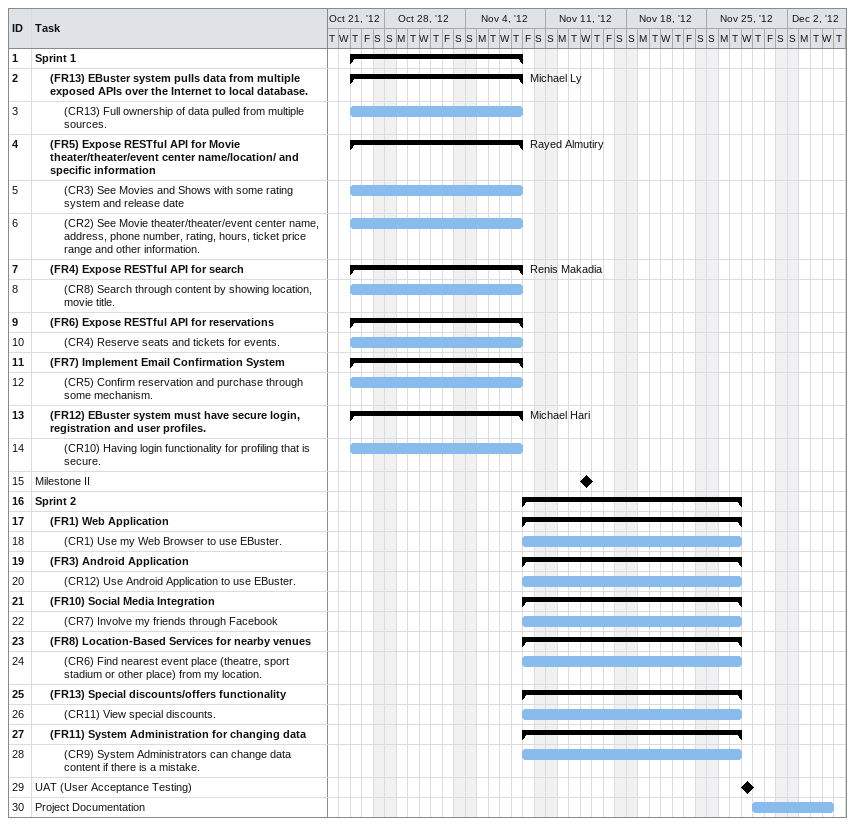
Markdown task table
| ID | Level | Task | Start | Finish | Resources |
|---|---|---|---|---|---|
| 1 | 1 | **Sprint 1** | 2012-10-25 | 2012-11-08 |  |
| 2 | 2 | **(FR13) EBuster system pulls data from multiple exposed APIs over the Internet to local database.** | 2012-10-25 | 2012-11-08 | Michael Ly |
| 3 | 3 | (CR13) Full ownership of data pulled from multiple sources. | 2012-10-25 | 2012-11-08 |  |
| 4 | 2 | **(FR5) Expose RESTful API for Movie theater/theater/event center name/location/ and specific information** | 2012-10-25 | 2012-11-08 | Rayed Almutiry |
| 5 | 3 | (CR3) See Movies and Shows with some rating system and release date | 2012-10-25 | 2012-11-08 |  |
| 6 | 3 | (CR2) See Movie theater/theater/event center name, address, phone number, rating, hours, ticket price range and other information. | 2012-10-25 | 2012-11-08 |  |
| 7 | 2 | **(FR4) Expose RESTful API for search** | 2012-10-25 | 2012-11-08 | Renis Makadia |
| 8 | 3 | (CR8) Search through content by showing location, movie title. | 2012-10-25 | 2012-11-08 |  |
| 9 | 2 | **(FR6) Expose RESTful API for reservations** | 2012-10-25 | 2012-11-08 |  |
| 10 | 3 | (CR4) Reserve seats and tickets for events. | 2012-10-25 | 2012-11-08 |  |
| 11 | 2 | **(FR7) Implement Email Confirmation System** | 2012-10-25 | 2012-11-08 |  |
| 12 | 3 | (CR5) Confirm reservation and purchase through some mechanism. | 2012-10-25 | 2012-11-08 |  |
| 13 | 2 | **(FR12) EBuster system must have secure login, registration and user profiles.** | 2012-10-25 | 2012-11-08 | Michael Hari |
| 14 | 3 | (CR10) Having login functionality for profiling that is secure. | 2012-10-25 | 2012-11-08 |  |
| 15 | 1 | Milestone II (milestone) | 2012-11-14 | 2012-11-14 |  |
| 16 | 1 | **Sprint 2** | 2012-11-09 | 2012-11-27 |  |
| 17 | 2 | **(FR1) Web Application** | 2012-11-09 | 2012-11-27 |  |
| 18 | 3 | (CR1) Use my Web Browser to use EBuster. | 2012-11-09 | 2012-11-27 |  |
| 19 | 2 | **(FR3) Android Application** | 2012-11-09 | 2012-11-27 |  |
| 20 | 3 | (CR12) Use Android Application to use EBuster. | 2012-11-09 | 2012-11-27 |  |
| 21 | 2 | **(FR10) Social Media Integration** | 2012-11-09 | 2012-11-27 |  |
| 22 | 3 | (CR7) Involve my friends through Facebook | 2012-11-09 | 2012-11-27 |  |
| 23 | 2 | **(FR8) Location-Based Services for nearby venues** | 2012-11-09 | 2012-11-27 |  |
| 24 | 3 | (CR6) Find nearest event place (theatre, sport stadium or other place) from my location. | 2012-11-09 | 2012-11-27 |  |
| 25 | 2 | **(FR13) Special discounts/offers functionality** | 2012-11-09 | 2012-11-27 |  |
| 26 | 3 | (CR11) View special discounts. | 2012-11-09 | 2012-11-27 |  |
| 27 | 2 | **(FR11) System Administration for changing data** | 2012-11-09 | 2012-11-27 |  |
| 28 | 3 | (CR9) System Administrators can change data content if there is a mistake. | 2012-11-09 | 2012-11-27 |  |
| 29 | 1 | UAT (User Acceptance Testing) (milestone) | 2012-11-28 | 2012-11-28 |  |
| 30 | 1 | Project Documentation | 2012-11-29 | 2012-12-05 |  |
